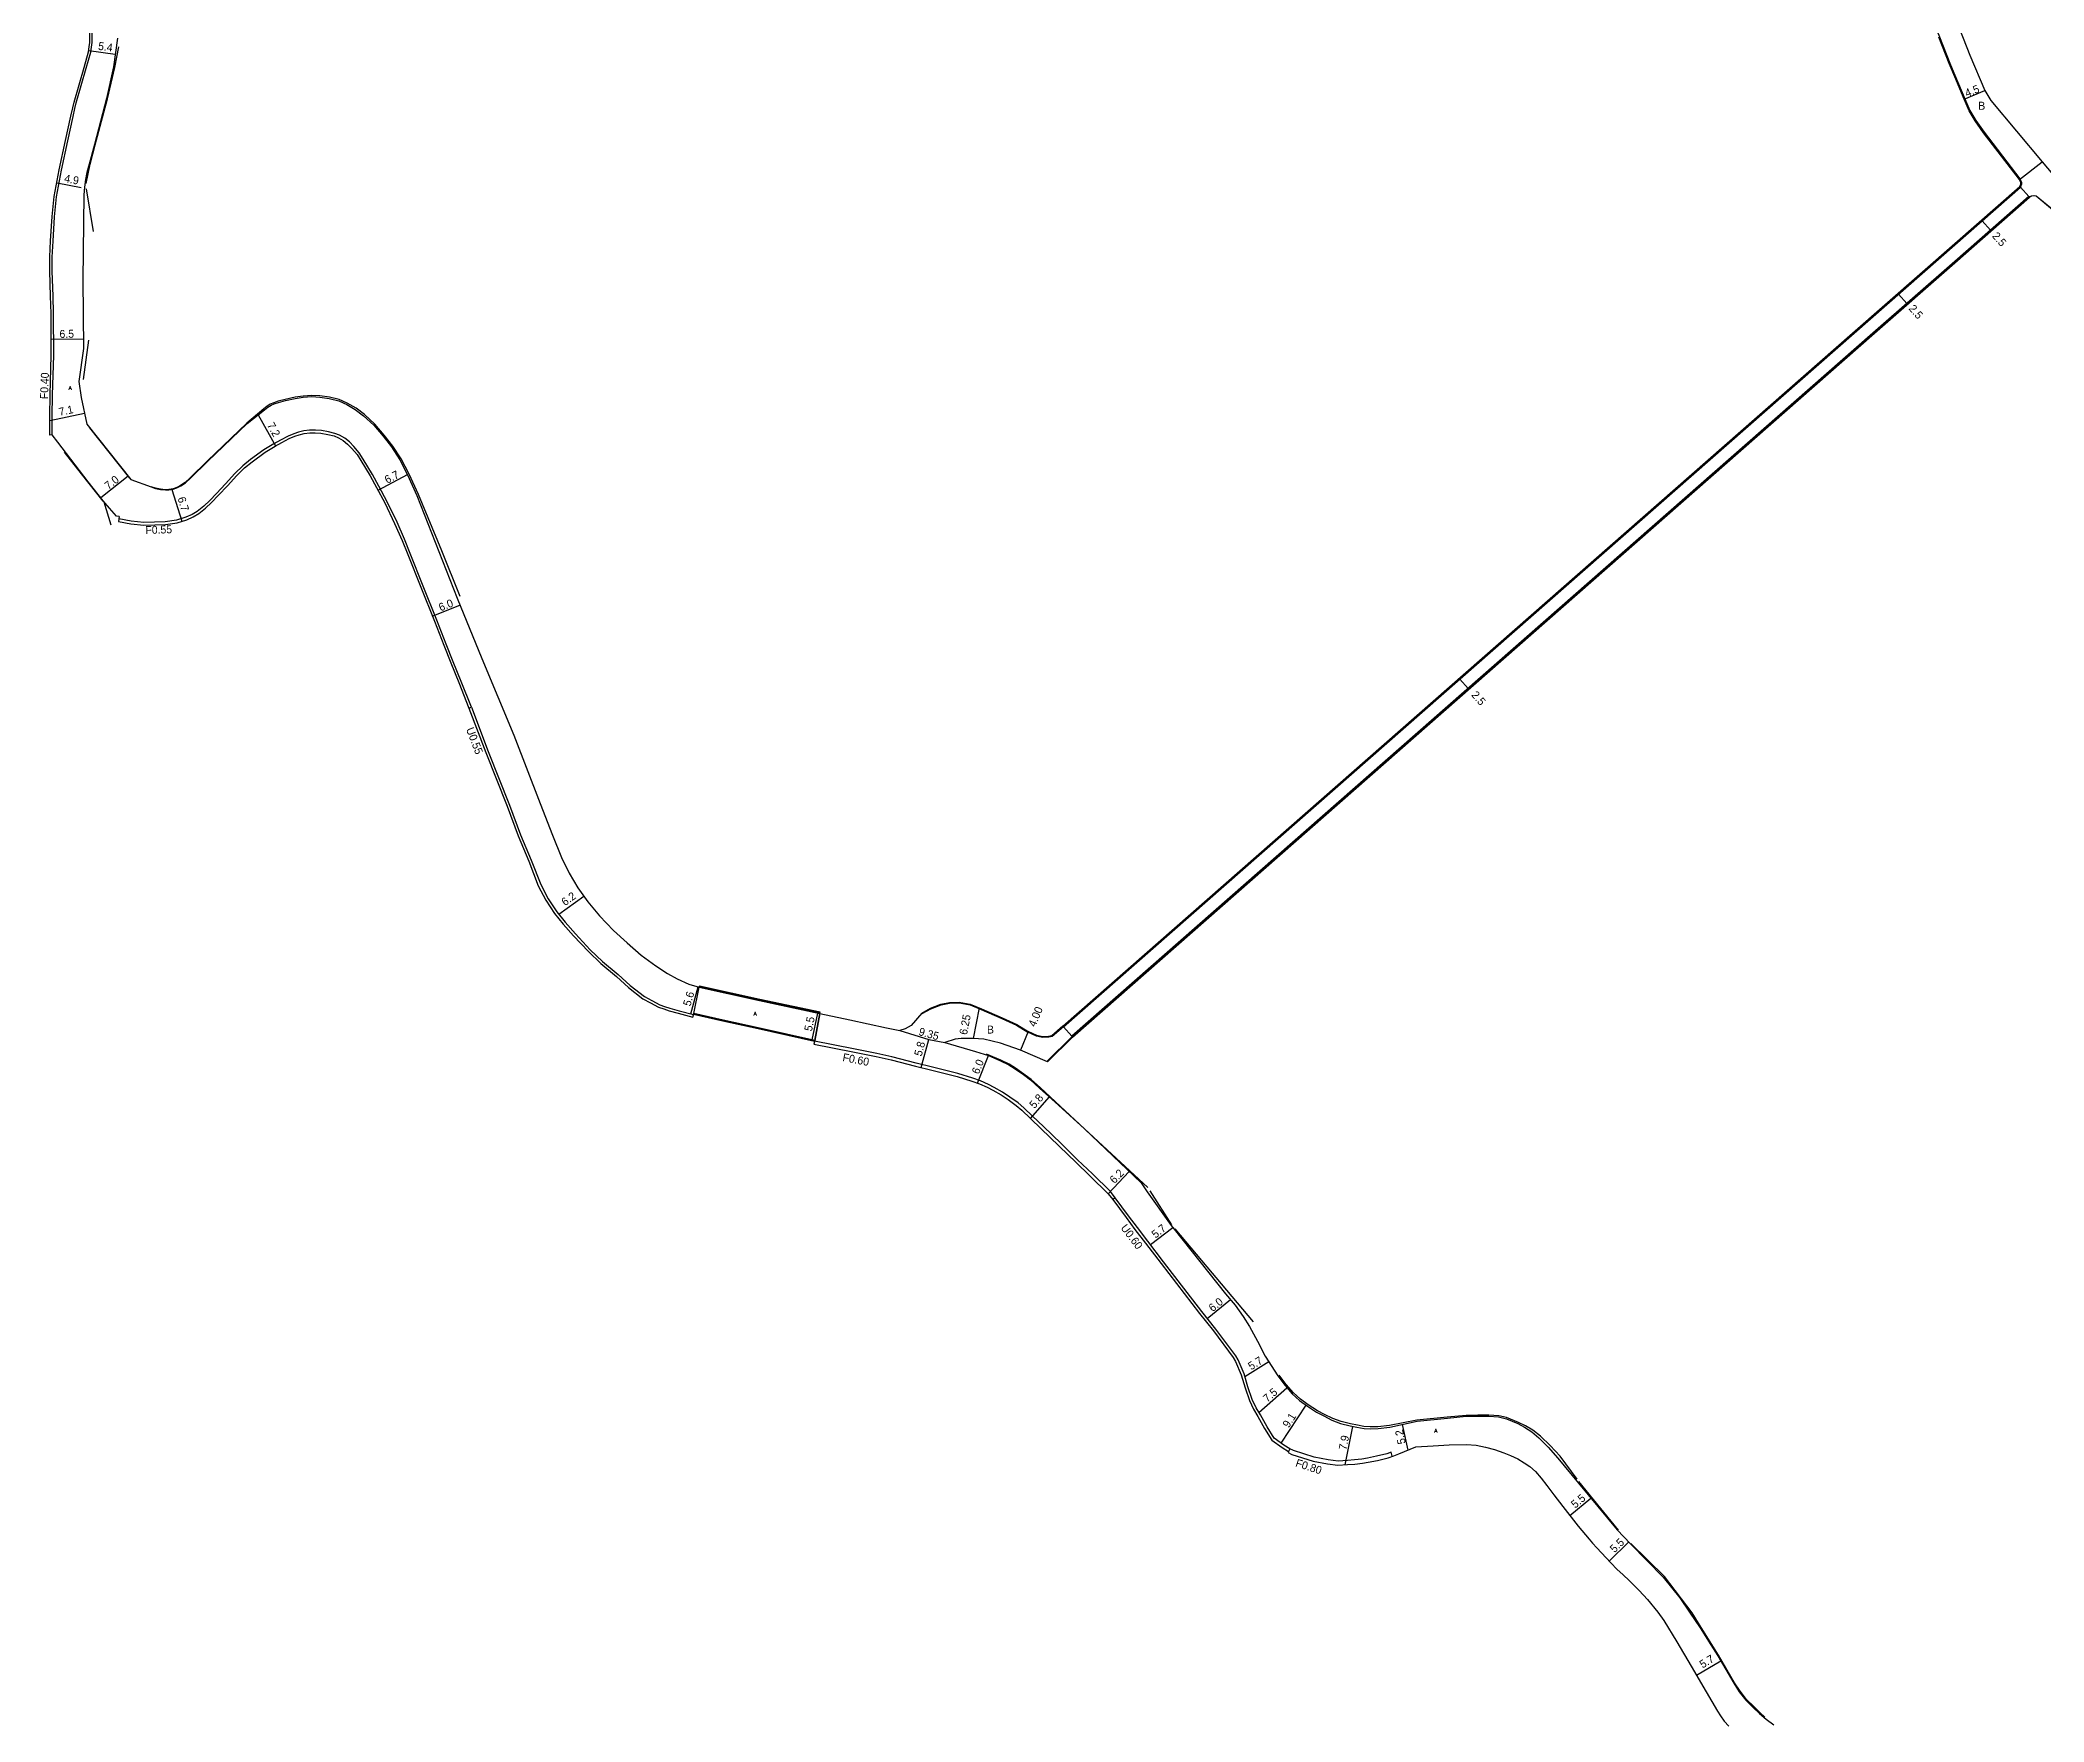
# Model space of a CAD drawing. Header units: metres. Extents: x -24000 to -21600, y -87000 to -84000.
# Drawn here: x -23067.1 to -22664.3, y -84526 to -84187.8 of the extents above; entities that cross this region are included whole.
import ezdxf

# ---------------------------------------------------------------- set-up
doc = ezdxf.new("R2010")
doc.units = ezdxf.units.M
doc.header["$LTSCALE"] = 2.5
for name, color, linetype in [('側溝・桝', 7, 'Continuous'), ('幅員', 7, 'Continuous'), ('歩道・分離帯・安全施設', 7, 'Continuous'), ('舗装', 7, 'Continuous'), ('道路', 7, 'Continuous')]:
    doc.layers.add(name, color=color, linetype=linetype)
doc.styles.get("Standard").update_dxf_attribs({"font": ''})
doc.styles.add('YOKO_DECO', font='txt.shx', dxfattribs={"bigfont": 'extfont.shx'})
doc.styles.get('Standard').set_extended_font_data('@MS PGothic')

msp = doc.modelspace()

# ---------------------------------------------------------------- linework, layer by layer
at = {"layer": '側溝・桝'}
for points in [[(-23064.7, -84267.2), (-23064.73, -84263.46), (-23064.63, -84259.1), (-23064.41, -84251.22), (-23064.42, -84242.73), (-23064.55, -84239.27), (-23064.73, -84234.27), (-23064.7, -84231.41), (-23064.55, -84228.2), (-23064.22, -84223.33), (-23063.83, -84219.28), (-23062.83, -84213.96), (-23061.58, -84208.07), (-23060.52, -84203.16), (-23060.13, -84201.52), (-23059.86, -84200.4), (-23057.85, -84193.46), (-23056.97, -84190.22), (-23056.78, -84189.19), (-23056.68, -84188.27), (-23056.69, -84186.14)], [(-22980.44, -84321.94), (-22982.48, -84316.79), (-22984.09, -84312.81), (-22985.5, -84309.28), (-22987.38, -84304.47), (-22990.12, -84297.59), (-22992.72, -84291.02), (-22993.85, -84288.18), (-22995.38, -84284.75), (-22997.36, -84280.62), (-22999.01, -84277.47), (-23000.31, -84275.12), (-23002.18, -84272.07), (-23003, -84270.78), (-23004.08, -84269.52), (-23004.97, -84268.61), (-23005.91, -84267.86), (-23006.95, -84267.25), (-23007.88, -84266.88), (-23009.17, -84266.55), (-23010.6, -84266.32), (-23011.8, -84266.22), (-23012.97, -84266.23), (-23014.13, -84266.38), (-23015.19, -84266.64), (-23016.14, -84266.96), (-23017.28, -84267.44), (-23018.81, -84268.22), (-23020.17, -84268.98), (-23022.17, -84270.19), (-23024.87, -84272.14), (-23026.38, -84273.39), (-23027.97, -84274.94), (-23029.9, -84277.05), (-23031.68, -84278.95), (-23033.05, -84280.37), (-23034.25, -84281.49), (-23035.57, -84282.56), (-23036.6, -84283.21), (-23037.83, -84283.72), (-23039.74, -84284.31), (-23042, -84284.67), (-23046.29, -84284.78), (-23048.85, -84284.54), (-23051.3, -84284.09)], [(-22980.95, -84322.13), (-22980.44, -84321.94), (-22977.04, -84330.87), (-22972.74, -84341.67), (-22970.53, -84347.6), (-22968.41, -84352.69), (-22966.5, -84357.63), (-22964.97, -84360.45), (-22963.25, -84363.08), (-22961.59, -84365.2), (-22959.49, -84367.53), (-22956.52, -84370.71), (-22954.04, -84373.08), (-22950.93, -84375.71), (-22948.52, -84377.88), (-22945.63, -84380.12), (-22944.15, -84380.93), (-22942.56, -84381.77), (-22941.6, -84382.11), (-22940.55, -84382.46), (-22938.69, -84382.97), (-22935.79, -84383.77)], [(-22851, -84420.58), (-22851.95, -84419.36), (-22855.57, -84415.79), (-22858.54, -84412.95), (-22860.02, -84411.52), (-22861.88, -84409.71), (-22865.43, -84406.28), (-22867.59, -84404.21), (-22869.34, -84402.5), (-22870.51, -84401.53), (-22872.15, -84400.35), (-22873.62, -84399.36), (-22875.33, -84398.39), (-22876.47, -84397.81), (-22878.05, -84397.09), (-22879.61, -84396.53), (-22882.6, -84395.62), (-22887.74, -84394.33), (-22890.98, -84393.5), (-22895.91, -84392.28), (-22898.94, -84391.58), (-22903.58, -84390.64), (-22911.42, -84389.07)], [(-22815.88, -84471.09), (-22817.1, -84470.33), (-22819.05, -84468.91), (-22820.45, -84466.69), (-22821.78, -84464.28), (-22822.65, -84462.84), (-22823.46, -84461.13), (-22824.3, -84458.64), (-22825.08, -84455.97), (-22826.26, -84453.21), (-22826.77, -84452.36), (-22830.74, -84446.99), (-22833.56, -84443.5), (-22841.27, -84433.46), (-22844.44, -84429.33), (-22846.53, -84426.58), (-22848.31, -84424.22), (-22851, -84420.58), (-22851.49, -84420.96)], [(-22795.29, -84472.57), (-22795.53, -84471.74), (-22796.38, -84472.1), (-22798.43, -84472.59), (-22800.26, -84472.96), (-22801.42, -84473.14), (-22802.87, -84473.33), (-22804.32, -84473.42), (-22806.18, -84473.54), (-22808.15, -84473.27), (-22810.98, -84472.77), (-22815.16, -84471.45), (-22815.88, -84471.09), (-22816.14, -84471.65)]]:
    msp.add_lwpolyline(points, dxfattribs=at)
at = {"layer": '幅員'}
for points in [[(-23057.37, -84189.9), (-23052.03, -84190.63)], [(-22680.33, -84199.64), (-22676.16, -84197.94)], [(-22669.19, -84215.8), (-22664.64, -84212.29)], [(-23063.73, -84216.49), (-23058.91, -84217.42)], [(-23064.89, -84247.93), (-23058.42, -84247.84)], [(-23065.2, -84264.27), (-23058.22, -84262.84)], [(-23023.31, -84263.16), (-23019.83, -84269.41)], [(-23054.94, -84279.79), (-23049.46, -84275.43)], [(-23040.63, -84278.14), (-23038.66, -84284.54)], [(-22999.2, -84278.27), (-22993.28, -84275.18)], [(-22988.29, -84303.65), (-22982.76, -84301.39)], [(-22962.87, -84363.56), (-22957.83, -84359.93)], [(-22936.33, -84383.62), (-22934.81, -84378.2)], [(-22878.35, -84382.41), (-22879.57, -84388.54)], [(-22911.94, -84388.84), (-22910.78, -84383.44)], [(-22894.29, -84386.95), (-22888.49, -84388.79), (-22885.27, -84389.4)], [(-22868.48, -84387.19), (-22870.01, -84390.88)], [(-22890.02, -84394.39), (-22888.49, -84388.79)], [(-22878.67, -84397.53), (-22876.45, -84391.96)], [(-22868.02, -84404.66), (-22864.19, -84400.33)], [(-22852.42, -84419.78), (-22848.17, -84415.31)], [(-22843.91, -84430.02), (-22839.41, -84426.56)], [(-22832.47, -84444.85), (-22827.83, -84441.06)], [(-22824.91, -84456.57), (-22820.13, -84453.54)], [(-22822.1, -84463.75), (-22816.46, -84458.79)], [(-22817.61, -84469.95), (-22812.6, -84462.32)], [(-22804.76, -84474.29), (-22803.22, -84466.58)], [(-22792.09, -84471.32), (-22793.23, -84466.2)], [(-22759.59, -84484.49), (-22755.37, -84480.99)], [(-22751.7, -84493.65), (-22747.72, -84489.82)], [(-22734.12, -84516.63), (-22729.24, -84513.75)]]:
    msp.add_lwpolyline(points, dxfattribs=at)
at = {"layer": '幅員', "flags": 128}
for points in [[(-22675.04, -84226), (-22676.69, -84224.12)], [(-22691.86, -84240.77), (-22693.51, -84238.89)], [(-22781.67, -84316.28), (-22780.02, -84318.16)]]:
    msp.add_lwpolyline(points, dxfattribs=at)
at = {"layer": '歩道・分離帯・安全施設'}
for points in [[(-22687.95, -84180.29), (-22686.79, -84183.39), (-22685.25, -84187.15), (-22683.2, -84192.42), (-22682.2, -84194.81)], [(-23057.87, -84216.66), (-23057.08, -84212.76), (-23056.05, -84208.88), (-23053.6, -84199.62), (-23052.09, -84193.29), (-23051.3, -84189.12)], [(-22682.2, -84194.81), (-22680.19, -84199.58), (-22679.16, -84201.93), (-22677.93, -84203.94), (-22676.29, -84206.33), (-22669.12, -84215.66), (-22668.81, -84216.4), (-22668.79, -84216.74), (-22668.85, -84216.97), (-22669.03, -84217.28)], [(-23056.44, -84226.29), (-23057.83, -84217.71)], [(-22667.24, -84219.32), (-22666.75, -84219.09), (-22666.22, -84219.01), (-22665.8, -84219.08), (-22655.88, -84227.23), (-22653.96, -84228.41), (-22651.54, -84229.77), (-22650.15, -84230.32), (-22648.41, -84230.79), (-22641.55, -84232.34), (-22637.9, -84233.28), (-22634.91, -84234.33), (-22631.46, -84236.07), (-22626.17, -84238.79), (-22621.8, -84240.64), (-22618.65, -84241.65), (-22616.61, -84242.03), (-22614.5, -84242.4), (-22612.6, -84242.81), (-22610.17, -84243.82), (-22608.62, -84244.69), (-22605.76, -84246.73)], [(-23058.43, -84256.07), (-23057.34, -84248.14)], [(-22982.72, -84299.67), (-22986.35, -84290.51), (-22991.04, -84279.15), (-22992.93, -84275.06), (-22994.57, -84271.97), (-22996.25, -84269.42), (-22997.95, -84267.23), (-22999.82, -84265.05), (-23001.91, -84263.09), (-23003.63, -84261.83), (-23005.38, -84260.78), (-23007.01, -84260.09), (-23008.99, -84259.59), (-23010.88, -84259.33), (-23012.48, -84259.24), (-23014.26, -84259.38), (-23015.89, -84259.59), (-23017.86, -84260.04), (-23019.3, -84260.43), (-23020.16, -84260.71), (-23020.86, -84261.03), (-23021.49, -84261.41), (-23022.18, -84261.95), (-23025.58, -84264.82), (-23033.51, -84272.4), (-23036.98, -84275.83), (-23037.99, -84276.73), (-23038.89, -84277.38), (-23039.66, -84277.77), (-23040.41, -84278.04), (-23041.25, -84278.18), (-23041.96, -84278.2), (-23042.97, -84278.12), (-23043.93, -84277.91), (-23044.79, -84277.6)], [(-23049.12, -84275.86), (-23057.14, -84265.74)], [(-23054.49, -84280.51), (-23058.81, -84275.04), (-23062.27, -84270.67)], [(-23052.87, -84285.32), (-23054.24, -84280.74)], [(-22910.32, -84383.49), (-22923.69, -84380.64), (-22931.43, -84378.93), (-22934.62, -84378.22)], [(-22889.79, -84383.57), (-22888.04, -84382.58), (-22886, -84381.77), (-22884.3, -84381.49), (-22882.36, -84381.42), (-22880.18, -84381.81), (-22877.93, -84382.74), (-22873.79, -84384.56), (-22870.85, -84385.91), (-22868.55, -84387.32)], [(-22911.4, -84388.99), (-22930.85, -84384.68), (-22935.76, -84383.58)], [(-22861.39, -84386.2), (-22863.68, -84388.18), (-22864.35, -84388.31), (-22865.63, -84388.35), (-22866.79, -84388.07), (-22868.55, -84387.32)], [(-22859.65, -84388.18), (-22864.73, -84393.16)], [(-22844.41, -84418.55), (-22857.14, -84406.7), (-22862.98, -84401.29), (-22866.06, -84398.43), (-22867.92, -84396.79), (-22869.33, -84395.71), (-22871.03, -84394.53), (-22872.32, -84393.75), (-22873.96, -84392.91), (-22876.87, -84391.71)], [(-22839.63, -84426.04), (-22843.95, -84419.23)], [(-22823.21, -84445.53), (-22838.95, -84426.81)], [(-22758.08, -84477.21), (-22761.5, -84472.59), (-22763.56, -84470.4), (-22765.49, -84468.53), (-22767.02, -84467.36), (-22768.53, -84466.45), (-22769.88, -84465.77), (-22772.29, -84464.81), (-22773.86, -84464.46), (-22775.87, -84464.32), (-22778.06, -84464.33), (-22780.43, -84464.37), (-22784.24, -84464.74), (-22790.32, -84465.32), (-22795.85, -84466.36), (-22798.18, -84466.64), (-22799.71, -84466.63), (-22800.97, -84466.56), (-22802.31, -84466.35), (-22803.71, -84466.08), (-22805.58, -84465.56), (-22807.25, -84464.97), (-22808.88, -84464.2), (-22810.29, -84463.44), (-22812.2, -84462.23), (-22813.72, -84461.09), (-22815.16, -84459.8), (-22816.61, -84458.16), (-22818.05, -84456.29)], [(-22757.82, -84477.64), (-22749.9, -84487.47)], [(-22720.4, -84525.05), (-22721.3, -84524.18), (-22722.61, -84522.93), (-22724.04, -84521.5), (-22725.37, -84519.84), (-22726.47, -84518.15), (-22729.69, -84512.58), (-22733.17, -84507), (-22735.02, -84504.04), (-22740.55, -84496.75), (-22747.3, -84490.12)]]:
    msp.add_lwpolyline(points, dxfattribs=at)
at = {"layer": '舗装'}
for points in [[(-22935.74, -84383.55), (-22934.62, -84378.25)], [(-22911.39, -84388.96), (-22910.37, -84383.52)]]:
    msp.add_lwpolyline(points, dxfattribs=at)
at = {"layer": '道路'}
for points in [[(-22682.2, -84183.13), (-22681.21, -84185.53), (-22679.16, -84190.81), (-22676.16, -84197.94), (-22674.97, -84199.94), (-22664.64, -84212.29), (-22662.49, -84214.82), (-22658.71, -84219.21), (-22653.8, -84223.81), (-22652.2, -84225.2), (-22650.63, -84226.16), (-22649.12, -84226.91), (-22647.37, -84227.56), (-22642.06, -84229.36), (-22637.19, -84230.93), (-22633.95, -84232.07), (-22630.35, -84233.88), (-22625.22, -84236.53), (-22620.94, -84238.34), (-22618.05, -84239.27), (-22616.18, -84239.62), (-22614.02, -84239.99), (-22611.86, -84240.47)], [(-23051.23, -84283.6), (-23051.78, -84283.52), (-23053.22, -84281.93), (-23054.44, -84280.43), (-23057.46, -84276.62), (-23063.6, -84268.66), (-23064.7, -84267.2), (-23065.18, -84267.21), (-23065.21, -84263.45), (-23065.11, -84259.08), (-23064.89, -84251.21), (-23064.89, -84242.74), (-23065.03, -84239.29), (-23065.2, -84234.28), (-23065.17, -84231.39), (-23065.03, -84228.18), (-23064.69, -84223.29), (-23064.3, -84219.21), (-23063.3, -84213.87), (-23062.05, -84207.97), (-23060.99, -84203.06), (-23060.59, -84201.4), (-23060.31, -84200.27), (-23058.31, -84193.33), (-23057.43, -84190.12), (-23057.25, -84189.13), (-23057.16, -84188.25), (-23057.16, -84186.16)], [(-23051.59, -84187.4), (-23052.38, -84193.15), (-23053.79, -84199.54), (-23056.23, -84208.78), (-23057.26, -84212.71), (-23057.74, -84214.39), (-23058.02, -84215.84), (-23058.23, -84217.37), (-23058.32, -84218.88), (-23058.57, -84236.01), (-23058.39, -84249.84), (-23059.36, -84256.46), (-23058.87, -84259.64), (-23057.78, -84265), (-23048.93, -84276.16)], [(-22682.2, -84195.19), (-22683.34, -84192.47), (-22685.39, -84187.2)], [(-22676.41, -84206.42), (-22678.06, -84204.02), (-22679.29, -84202), (-22680.33, -84199.64), (-22682.2, -84195.19)], [(-22668.97, -84217.35), (-22669.1, -84217.2), (-22668.94, -84216.9), (-22668.91, -84216.59), (-22668.93, -84216.45), (-22669.19, -84215.8), (-22676.41, -84206.42)], [(-22682.2, -84228.96), (-22668.97, -84217.35)], [(-22682.2, -84232.29), (-22667.32, -84219.23)], [(-22667.32, -84219.23), (-22667.19, -84219.38), (-22666.71, -84219.13), (-22666.28, -84219.07), (-22665.83, -84219.13), (-22655.97, -84227.35)], [(-22702.43, -84246.72), (-22682.2, -84228.96)], [(-22698.65, -84246.72), (-22682.2, -84232.29)], [(-22861.36, -84386.24), (-22702.43, -84246.72)], [(-22859.71, -84388.12), (-22698.65, -84246.72)], [(-23048.93, -84276.16), (-23044.8, -84277.61), (-23043.93, -84277.93), (-23042.97, -84278.14), (-23041.96, -84278.22), (-23041.25, -84278.22), (-23040.39, -84278.11), (-23039.63, -84277.83), (-23038.85, -84277.44), (-23037.94, -84276.79), (-23036.91, -84275.88), (-23033.43, -84272.49), (-23025.5, -84264.92), (-23022.03, -84262.12), (-23021.34, -84261.59), (-23020.72, -84261.23), (-23020.06, -84260.93), (-23019.24, -84260.66), (-23017.81, -84260.27), (-23015.86, -84259.83), (-23014.25, -84259.62), (-23012.48, -84259.47), (-23010.91, -84259.58), (-23009.03, -84259.84), (-23007.1, -84260.33), (-23005.49, -84261.05), (-23003.78, -84262.05), (-23002.1, -84263.32), (-23000.02, -84265.25), (-22998.19, -84267.42), (-22996.5, -84269.56), (-22994.84, -84272.19), (-22993.25, -84275.24), (-22991.41, -84279.36), (-22983.31, -84300.02), (-22978.35, -84312.18), (-22971.92, -84327.57), (-22966.62, -84341.29), (-22964.1, -84347.65), (-22962.3, -84352.19), (-22960.76, -84355.32), (-22959.02, -84358.28), (-22956.99, -84361.1), (-22954.65, -84363.92), (-22951.87, -84366.85), (-22949.13, -84369.32), (-22946.28, -84371.81), (-22943.38, -84373.94), (-22941.03, -84375.47), (-22939.04, -84376.6), (-22936.72, -84377.66), (-22934.62, -84378.25)], [(-23051.23, -84283.6), (-23051.37, -84284.63), (-23048.92, -84285.08), (-23046.31, -84285.33), (-23041.95, -84285.21), (-23039.61, -84284.84), (-23037.64, -84284.23), (-23036.35, -84283.69), (-23035.26, -84283), (-23033.9, -84281.89), (-23032.67, -84280.76), (-23031.29, -84279.32), (-23029.5, -84277.42), (-23027.58, -84275.32), (-23026.02, -84273.79), (-23024.54, -84272.57), (-23021.87, -84270.64), (-23019.9, -84269.45), (-23018.55, -84268.7), (-23017.05, -84267.93), (-23015.95, -84267.46), (-23015.04, -84267.16), (-23014.04, -84266.91), (-23012.93, -84266.77), (-23011.85, -84266.76), (-23010.68, -84266.86), (-23009.27, -84267.08), (-23008.05, -84267.39), (-23007.18, -84267.74), (-23006.23, -84268.3), (-23005.32, -84269.02), (-23004.44, -84269.91), (-23003.43, -84271.1), (-23002.63, -84272.36), (-23000.78, -84275.39), (-22999.49, -84277.73), (-22997.84, -84280.86), (-22995.87, -84284.97), (-22994.35, -84288.39), (-22993.22, -84291.21), (-22990.62, -84297.79), (-22987.88, -84304.67), (-22986, -84309.48), (-22984.59, -84313.01), (-22982.98, -84316.99), (-22980.95, -84322.13), (-22977.54, -84331.07), (-22973.24, -84341.86), (-22971.04, -84347.8), (-22968.91, -84352.9), (-22966.99, -84357.86), (-22965.44, -84360.73), (-22963.69, -84363.4), (-22962, -84365.55), (-22959.88, -84367.9), (-22956.91, -84371.09), (-22954.4, -84373.48), (-22951.29, -84376.12), (-22948.87, -84378.3), (-22945.93, -84380.58), (-22944.41, -84381.4), (-22942.78, -84382.27), (-22941.77, -84382.63), (-22940.7, -84382.97), (-22938.84, -84383.49), (-22935.93, -84384.29), (-22935.74, -84383.55), (-22929.83, -84384.87), (-22922.76, -84386.45), (-22911.39, -84388.96), (-22911.55, -84389.68), (-22903.71, -84391.25), (-22899.07, -84392.19), (-22896.05, -84392.89), (-22891.13, -84394.11), (-22887.89, -84394.93), (-22882.77, -84396.22), (-22879.8, -84397.12), (-22878.28, -84397.67), (-22876.74, -84398.36), (-22875.62, -84398.94), (-22873.95, -84399.89), (-22872.5, -84400.86), (-22870.89, -84402.02), (-22869.76, -84402.96), (-22868.02, -84404.66), (-22865.86, -84406.73), (-22862.31, -84410.16), (-22860.45, -84411.97), (-22858.97, -84413.4), (-22856.01, -84416.23), (-22852.42, -84419.78), (-22851.49, -84420.96), (-22848.8, -84424.58), (-22847.02, -84426.95), (-22844.93, -84429.7), (-22841.76, -84433.83), (-22834.04, -84443.87), (-22831.22, -84447.36), (-22827.28, -84452.71), (-22826.81, -84453.49), (-22825.66, -84456.18), (-22824.88, -84458.83), (-22824.02, -84461.36), (-22823.19, -84463.13), (-22822.31, -84464.59), (-22820.97, -84467), (-22819.5, -84469.33), (-22817.44, -84470.84), (-22816.14, -84471.65), (-22816.22, -84471.81), (-22815.5, -84472.22), (-22811.18, -84473.59), (-22808.28, -84474.1), (-22806.21, -84474.39), (-22804.27, -84474.26), (-22802.79, -84474.17), (-22801.3, -84473.97), (-22800.12, -84473.79), (-22798.23, -84473.41), (-22796.13, -84472.9), (-22794.99, -84472.46), (-22793.98, -84472.07), (-22790.54, -84470.7), (-22787.09, -84470.45), (-22783.88, -84470.3), (-22780.38, -84470.21), (-22778.41, -84470.38), (-22776.51, -84470.77), (-22774.73, -84471.21), (-22772.86, -84471.9), (-22771.51, -84472.41), (-22770.04, -84473.12), (-22768.75, -84473.89), (-22767.61, -84474.64), (-22766.48, -84475.65), (-22765.35, -84476.96), (-22764.21, -84478.46), (-22762.8, -84480.33), (-22761, -84482.67), (-22757.94, -84486.63), (-22755.73, -84489.27), (-22755.02, -84490.03), (-22754.19, -84490.99), (-22751.35, -84494.02), (-22750.05, -84495.33), (-22748.93, -84496.37), (-22747.59, -84497.61), (-22745.65, -84499.55), (-22743.96, -84501.4), (-22741.87, -84503.91), (-22740.68, -84505.59), (-22738.08, -84509.89), (-22735.19, -84514.81), (-22732.17, -84519.95), (-22729.88, -84523.81), (-22729.28, -84524.81), (-22728.53, -84525.82), (-22727.64, -84526.84)], [(-22934.62, -84378.25), (-22922.49, -84380.94), (-22910.37, -84383.52)], [(-22889.86, -84383.44), (-22888.11, -84382.44), (-22886.04, -84381.63), (-22884.32, -84381.34), (-22882.35, -84381.27), (-22880.14, -84381.66), (-22877.87, -84382.6), (-22873.73, -84384.43), (-22870.78, -84385.78), (-22868.48, -84387.19)], [(-22910.37, -84383.52), (-22904.37, -84384.84), (-22897, -84386.43), (-22894.29, -84386.95)], [(-22889.86, -84383.44), (-22891.98, -84385.92), (-22893.23, -84386.65), (-22894.29, -84386.95)], [(-22861.36, -84386.24), (-22861.49, -84386.09), (-22863.76, -84388.05), (-22864.37, -84388.16), (-22865.61, -84388.2), (-22866.75, -84387.93), (-22868.48, -84387.19)], [(-22864.62, -84393.27), (-22870.01, -84390.88), (-22874.04, -84389.52), (-22877.4, -84388.71), (-22879.57, -84388.54), (-22881.98, -84388.6), (-22883.19, -84388.73), (-22885.27, -84389.4)], [(-22885.27, -84389.4), (-22879.08, -84391.2), (-22876.45, -84391.96), (-22874.04, -84393.07), (-22872.4, -84393.88), (-22871.09, -84394.65), (-22869.4, -84395.81), (-22868, -84396.89), (-22866.18, -84398.57), (-22863.03, -84401.35), (-22857.17, -84406.74), (-22845.78, -84417.59), (-22844.55, -84419.41), (-22839.73, -84426.14), (-22839.13, -84426.92), (-22828.79, -84439.89), (-22826.89, -84442.21), (-22825.24, -84444.47), (-22824.01, -84446.45), (-22822.35, -84449.4), (-22820.84, -84452.42), (-22818.31, -84456.41), (-22816.85, -84458.35), (-22815.38, -84460.02), (-22813.91, -84461.35), (-22812.34, -84462.49), (-22810.49, -84463.7), (-22809.04, -84464.48), (-22807.42, -84465.35), (-22805.72, -84465.97), (-22803.78, -84466.47), (-22802.41, -84466.75), (-22800.94, -84466.97), (-22799.63, -84467.05), (-22798.15, -84466.99), (-22795.77, -84466.76), (-22790.3, -84465.55), (-22784.21, -84464.91), (-22780.43, -84464.52), (-22775.84, -84464.52), (-22773.91, -84464.68), (-22772.35, -84465.03), (-22770.05, -84465.98), (-22768.69, -84466.73), (-22767.24, -84467.69), (-22765.82, -84468.87), (-22763.92, -84470.77), (-22761.97, -84472.93), (-22757.87, -84477.97), (-22750.08, -84487.37), (-22747.36, -84490.19), (-22740.79, -84496.86), (-22737.49, -84501.08), (-22735.42, -84504.13), (-22733.41, -84507.1), (-22731.21, -84510.52), (-22729.85, -84512.73), (-22726.6, -84518.21), (-22725.52, -84519.94), (-22724.2, -84521.64), (-22722.77, -84523.06), (-22721.44, -84524.32), (-22720.09, -84525.44), (-22718.59, -84526.58)], [(-22859.71, -84388.12), (-22859.58, -84388.27), (-22864.62, -84393.27)]]:
    msp.add_lwpolyline(points, dxfattribs=at)
for points in [[(-22702.74, -84246.72), (-22682.2, -84228.69), (-22669.1, -84217.2), (-22668.97, -84217.35), (-22682.2, -84228.96), (-22702.43, -84246.72), (-22861.36, -84386.24), (-22861.49, -84386.09)], [(-22698.65, -84246.72), (-22682.2, -84232.29), (-22667.32, -84219.23), (-22668.97, -84217.35), (-22682.2, -84228.96), (-22702.43, -84246.72), (-22861.36, -84386.24), (-22859.71, -84388.12)], [(-22698.65, -84246.72), (-22859.71, -84388.12), (-22859.58, -84388.27), (-22698.34, -84246.72), (-22682.2, -84232.55), (-22667.19, -84219.38), (-22667.32, -84219.23), (-22682.2, -84232.29)], [(-22934.62, -84378.25), (-22922.49, -84380.94), (-22910.37, -84383.52), (-22911.39, -84388.96), (-22922.76, -84386.45), (-22929.83, -84384.87), (-22935.74, -84383.55)], [(-22910.32, -84383.29), (-22922.44, -84380.7), (-22934.57, -84378.01), (-22934.62, -84378.25), (-22922.49, -84380.94), (-22910.37, -84383.52)], [(-22935.74, -84383.55), (-22929.83, -84384.87), (-22922.76, -84386.45), (-22911.39, -84388.96), (-22911.43, -84389.14), (-22922.8, -84386.63), (-22929.87, -84385.05), (-22935.78, -84383.73)]]:
    msp.add_lwpolyline(points, close=True, dxfattribs=at)

# ---------------------------------------------------------------- texts
at = {"layer": '側溝・桝'}
for s, rotation, p in [('F0.40', 88, (-23065.56, -84260.01)), ('F0.55', 2, (-23045.94, -84287.13)), ('U0.55', 291, (-22981.54, -84326.37)), ('F0.60', 349, (-22905.9, -84393.08)), ('U0.60', 307, (-22849.97, -84426.67)), ('F0.80', 342, (-22814.87, -84474.59))]:
    msp.add_text(s, height=1.6, rotation=rotation, dxfattribs=at).set_placement(p)
at = {"layer": '幅員'}
for s, rotation, p in [('5.4', 352, (-23055.55, -84189.72)), ('4.5', 22.1853, (-22679.76, -84199.3)), ('4.9', 349, (-23062.38, -84216.32)), ('2.5', 311.2788, (-22674.79, -84227.26)), ('2.5', 311.2788, (-22691.55, -84241.86)), ('6.5', 1, (-23063.23, -84247.69)), ('7.1', 12, (-23063.19, -84263.38)), ('7.2', 299, (-23021.58, -84265.22)), ('6.7', 28, (-22997.35, -84277.05)), ('7.0', 38, (-23053.41, -84278.27)), ('6.7', 287, (-23039.53, -84279.91)), ('6.0', 22, (-22986.61, -84302.7)), ('2.5', 311.2788, (-22779.49, -84319.56)), ('6.2', 36, (-22961.6, -84361.98)), ('5.6', 74, (-22936.39, -84382.19)), ('4.00', 67.5395, (-22867.05, -84386.36)), ('5.5', 78, (-22911.99, -84387.21)), ('9.35', 344.7802, (-22890.62, -84387.87)), ('6.25', 78.7162, (-22880.81, -84387.92)), ('5.8', 75, (-22889.91, -84392.24)), ('6.0', 68, (-22878.42, -84395.87)), ('5.8', 49, (-22867.22, -84402.78)), ('6.2', 46, (-22851.13, -84417.87)), ('5.7', 38, (-22842.89, -84428.83)), ('6.0', 39, (-22831.4, -84443.62)), ('5.7', 32, (-22823.65, -84455.32)), ('7.5', 41, (-22820.4, -84461.82)), ('9.1', 57, (-22816.11, -84466.99)), ('5.2', 102, (-22792.58, -84469.97)), ('7.9', 79, (-22804.5, -84471.41)), ('5.5', 40, (-22758.51, -84483.13)), ('5.5', 44, (-22750.6, -84492.09)), ('5.7', 31, (-22732.9, -84515.28))]:
    msp.add_text(s, height=1.6, rotation=rotation, dxfattribs=at).set_placement(p)
at = {"layer": '舗装'}
for p in [(-22677.47, -84201.79), (-22876.77, -84387.57)]:
    msp.add_text('B', height=1.6, dxfattribs=at).set_placement(p)
at = {"layer": '舗装', "style": 'YOKO_DECO'}
for p in [(-23061.37, -84258.1, 669.63), (-22923.67, -84383.94, 675.99), (-22786.83, -84467.82, 682.13)]:
    msp.add_text('A', height=0.75, dxfattribs=at).set_placement(p)

doc.saveas('drawing.dxf')
